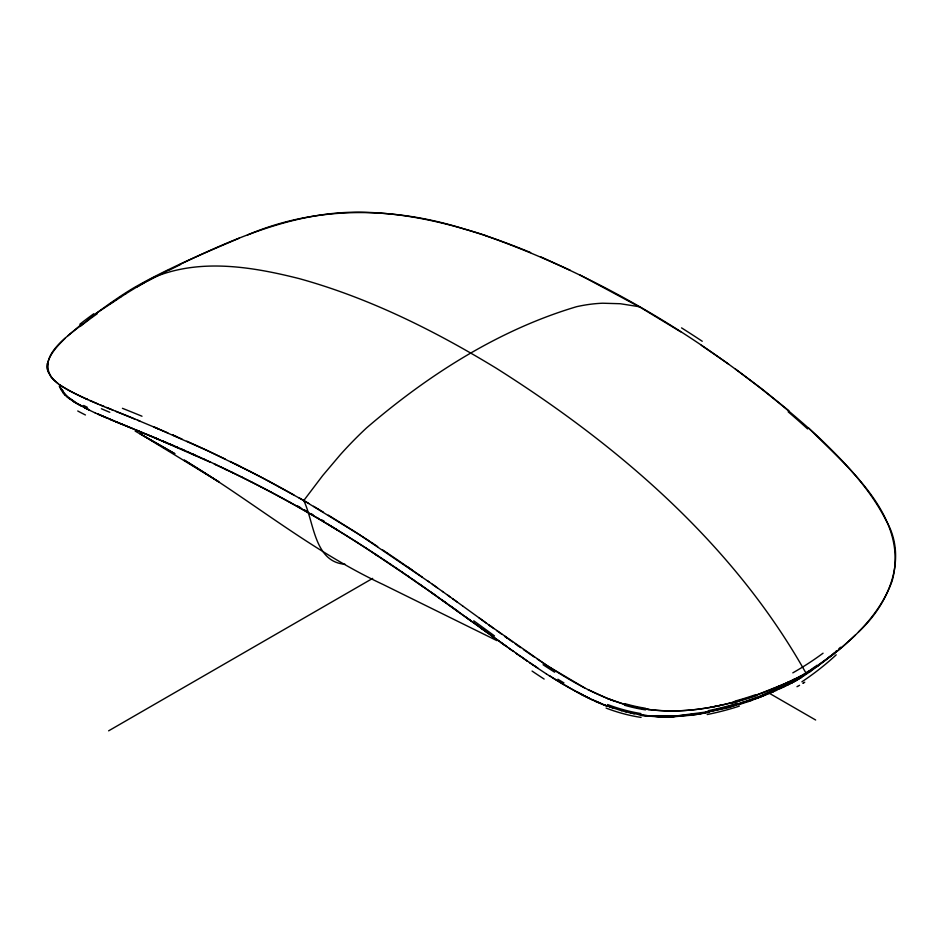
<?xml version="1.0" encoding="UTF-8"?>
<svg xmlns="http://www.w3.org/2000/svg" width="943" height="943" viewBox="0 0 943 943"><rect width="100%" height="100%" fill="white"/><g stroke="black" fill="none" stroke-linecap="round" stroke-linejoin="round"><path stroke-width="1.41" d="M47.492 363.798C49.932 353.389 57.936 345.515 65.232 338.207M858.484 631.94C888.318 604.569 908.262 558.869 886.243 520.807C869.564 487.708 843.29 460.75 816.721 435.43C720.558 348.769 607.905 278.928 485.692 235.691M855.395 635.028L842.382 646.91A437.552 328.659 23.4 0 1 833.718 653.853M838.857 648.76L840.508 647.24M67.755 335.849L81.546 324.251M835.557 651.684L836.417 650.906M834.696 652.426L831.443 655.244M829.404 656.929L830.936 655.644L828.885 657.377M828.885 657.354L817.581 666.23M803.295 683.121L803.318 683.097A2.746 2.063 24.2 0 1 803.035 683.286M823.333 661.821C851.977 640.792 879.784 615.225 892.102 581.018C909.665 517.459 848.052 467.799 808.387 427.792M833.812 653.923L809.707 671.039M816.037 665.899L816.768 665.334M793.558 682.001L813.892 668.339M818.559 665.487L816.603 666.949M814.552 667.007L812.312 668.67M816.603 666.937L808.964 672.406M810.815 669.754L811.569 669.2M824.123 661.267L819.467 664.567M810.815 669.742L803.978 674.493M125.042 294.216C134.601 288.405 144.067 282.393 154.039 277.289C200.305 258.099 252.3 266.763 299.273 278.633C369.161 297.976 434.605 330.639 496.324 368.265C619.327 445.992 734.232 544.96 806.076 673.302L803.283 674.775M95.656 313.724L125.973 293.638M809.872 671.758L810.768 671.133M809.825 670.968C806.124 671.734 807.208 672.925 804.037 674.363M808.964 672.383L803.471 676.096M817.522 665.876L814.705 667.785M804.002 682.673L803.978 682.697A5.623 4.244 24.2 0 1 803.707 682.862L803.507 682.968M109.223 304.4L110.095 303.823M803.589 674.74L802.823 675.259M110.979 303.233L114.539 300.9M796.929 680.245L797.896 679.597M802.045 675.754L801.267 676.261M115.435 300.322L116.331 299.733M802.552 676.673L798.804 679.066M801.621 677.274L800.69 677.864M800.878 676.496L800.1 677.003M119.961 297.41L120.881 296.833M799.322 677.487L798.344 678.111M798.473 678.795L796.587 679.962L799.075 678.866M798.143 678.217L796.764 679.066M804.756 682.213L804.273 682.508M798.179 686.056L798.238 686.009A3.513 2.652 24.2 0 1 798.58 685.832A2.746 2.063 24.2 0 0 798.898 685.679L799.558 685.302M108.622 730.837L372.674 578.389M797.578 686.374L796.988 686.704M141.049 284.692L136.947 286.978M141.568 284.409L143.112 283.548M793.723 680.811L794.973 680.115M143.631 283.265L144.668 282.7M793.369 682.131L794.808 681.294M145.198 282.417L146.236 281.851M800.171 676.414L804.073 674.316M791.872 681.813L789.15 683.251M671.357 716.55L700.908 713.533L732.157 706.307L760.954 696.464L796.859 680.198L794.678 681.4M147.285 281.273L168.809 269.993M802.965 674.917L801.633 675.624M791.931 682.862L793.193 682.166L761.484 696.582L728.196 707.698L697.172 714.346L671.664 716.715M791.931 682.885L789.916 683.899M787.888 683.899L788.737 683.463M800.737 676.084L795.22 678.901M788.313 683.675L758.785 696.571M800.289 676.308L797.318 677.864M789.409 684.17L787.888 684.913M797.578 677.687L792.58 680.186M787.888 684.936L783.798 686.917M179.936 264.441C235.903 237.683 295.194 212.022 358.34 212.163C417.914 212.635 475.944 230.116 530.626 252.559M794.831 679.031L786.191 683.156M782.761 687.4L783.798 686.94M792.073 680.363L780.792 685.502M782.761 687.423L778.376 689.451M787.264 682.673L788.336 682.178M786.191 683.156L756.274 695.132M776.042 690.5L777.209 690.005M776.042 690.524L771.339 692.575M784.034 684.123L781.877 685.09M772.517 692.079L773.696 691.573M780.78 685.561C735.976 704.716 686.08 717.175 637.409 707.604C600.632 699.73 568.146 679.75 537.298 659.063M779.696 686.033L777.504 686.964M771.339 692.598L757.5 698.185M774.215 688.331L775.311 687.883M766.942 693.376L767.838 693.011M239.286 238.166C203.712 253.302 167.276 268.661 133.8 287.815C118.901 296.703 104.873 306.958 90.929 317.237C75.605 331.677 32.003 354.827 53.704 379.97C63.499 388.846 75.817 394.056 87.687 399.49L85.695 398.594M763.335 694.814L764.243 694.461M757.5 698.197L748.2 701.568M758.785 696.571L756.027 697.596M756.027 697.596L746.738 700.908M247.49 234.984C316.011 205.633 393.632 206.706 463.909 228.901M750.569 700.755L751.76 700.331M748.2 701.592L738.475 704.775M745.807 701.215L742.978 702.17M742.978 702.17L741.08 702.794M740.137 703.089L726.487 707.179M726.499 707.167L705.894 712.048M735.281 701.675C706.201 709.584 675.542 713.58 645.542 709.077L649.114 709.572M716.338 709.773L718.389 709.277M720.971 705.211L710.998 707.215M709.101 712.354L692.704 715.089L673.915 716.751M705.906 712.036L677.934 715.725M690.948 714.464L693.105 714.181M655.574 715.678L677.934 715.713M675.754 715.831L671.392 715.996M669.141 716.892L673.915 716.763M662.257 715.996L664.52 716.043M661.55 716.763L649.715 715.914M659.086 716.821L651.578 716.362M345.067 564.268C314.043 562.016 314.184 521.986 303.74 500.521L262.307 477.771L230.163 461.433M657.695 716.633L645.825 715.501M650.929 716.326L647.723 715.996M646.002 715.654L638.046 714.381M642.089 715.148L630.266 712.849M680.693 331.818L639.319 306.723L620.282 303.729L602.648 303.222A283.348 163.669 -60 0 0 576.574 306.699C498.611 329.873 427.757 375.267 366.426 428.028A283.348 163.669 -60 0 0 340.364 454.656L322.73 475.52L303.764 500.544L298.813 497.704M634.25 713.804L625.987 711.824M793.865 679.302L796.646 679.962M621.72 710.68L626.034 711.953M621.743 710.798L609.072 706.578M624.631 704.433L607.681 698.574L587.937 689.592M613.245 708.146L604.923 705.01M614.435 701.12L607.669 698.563M606.915 706.142L603.544 704.81M604.887 705.352L605.559 705.623M603.532 704.822L601.528 703.997M604.864 705.081L592.074 699.506M115.635 411.289L134.719 419.046M129.497 427.297L139.941 431.564M132.126 428.417L117.875 422.511M136.287 430.114L145.057 433.709M106.465 407.459L112.96 410.122M140.059 421.215C113.054 409.462 84.481 400.575 59.48 384.697M108.634 408.354L110.791 409.238M137.737 420.26L163.222 430.916M140.483 431.835L142.77 432.766M128 426.719L121.164 423.914M144.515 433.438L149.654 435.607M157.587 439.096L95.196 412.94M140.884 432.177L142.428 432.813M146.813 434.381L158.943 439.462M121.246 424.102L97.577 413.824M601.528 704.008L598.899 702.889M102.186 405.679L104.331 406.574M151.434 436.291L158.424 439.202M100.052 404.795L102.186 405.69M115.411 421.674L117.345 422.464M155.465 438.212L166.227 442.526M158.636 439.544L159.308 439.827M159.438 439.874L210.584 462.341M113.478 420.861L109.671 419.27M153.945 426.99L158.565 428.947M154.239 427.132L207.79 450.789L249.683 471.205M97.954 403.91L91.719 401.246M162.055 440.723L173.559 445.65M163.269 441.489L170.424 444.53M107.797 418.456L98.272 414.331M163.21 430.904L167.901 432.92M169.375 443.823L177.249 447.241M600.726 703.419L594.29 700.614M174.019 446.074L177.626 447.63M598.239 702.618L596.2 701.71M89.679 400.362L91.73 401.258M176.742 446.982L184.663 450.471M177.319 436.998L172.593 434.947L182.07 439.096M180.455 448.597L188.4 452.11M540.587 256.767L570.291 270.287M187.893 451.862L193.881 454.55M596.2 701.733L585.19 696.182M192.172 454.007L195.838 455.646M186.82 441.194L201.201 447.713M193.386 454.302L199.386 457.025M198.902 456.777L204.914 459.536M95.196 412.928L84.528 407.836M204.431 459.288L210.466 462.082M201.189 447.701L225.318 459.088M209.983 461.834L216.03 464.663M214.285 464.074L227.051 470.097M215.558 464.428L221.605 467.292M591.839 699.741L583.245 695.521M221.133 467.056L227.204 469.956M225.236 469.237C276.523 493.613 325.972 521.785 373.369 553.058M226.733 469.72L232.803 472.667M589.634 698.445L580.664 693.859M232.343 472.419L242.245 477.299M88.878 409.769C77.915 403.828 64.23 398.465 59.244 386.041M89.502 410.052L76.748 403.239L65.043 394.976M235.043 463.838L239.911 466.266M580.181 275.085L639.271 306.84M241.785 477.064L251.722 482.05M251.262 481.814L261.223 486.906M496.914 640.627L382.893 584.389C311.756 551.266 251.227 500.273 184.227 460.101L218.882 481.885L140.047 433.745L174.938 453.76L135.167 431.104M249.659 471.182L269.285 481.449M583.245 695.533L562.617 684.029M582.762 695.038L578.424 692.681M260.775 486.671L270.735 491.881M584.766 687.977L547.659 665.994L488.698 624.808L491.327 626.694M270.299 491.657L280.283 496.973M269.274 481.425L279.116 486.753M574.7 690.665L578.248 692.681M279.847 496.749L289.831 502.195M279.104 486.729L293.898 494.934M80.874 405.891L74.438 402.178M289.407 501.959L299.402 507.523M574.511 690.653L567.144 686.492M297.481 505.884L300.817 507.794M298.978 507.299L318.522 518.556M304.153 509.691L307.501 511.625M768.462 692.763L815.66 720.016M310.848 513.534L313.088 514.843M322.058 520.029L324.309 521.338M308.667 503.409L303.74 500.521L359 534.41L428.794 581.737M563.513 684.359L567.356 686.516M313.559 506.285L318.498 509.232M318.109 518.344L337.618 530.084M559.918 682.202L563.725 684.394M318.475 509.208L323.414 512.179M562.617 684.04L552.115 677.569M327.657 524.049L347.189 536.025M556.346 680.021L560.142 682.249M328.317 515.149L352.977 530.532M552.798 677.817L556.57 680.068M346.776 535.813L356.76 542.072M549.298 675.589L553.046 677.876M550.665 676.661L546.339 673.868M352.953 530.52L362.843 536.885M73.248 401.423L74.438 402.166M356.36 541.86L366.344 548.225M546.339 673.88L538.052 668.422M362.831 536.862L367.794 540.091M365.955 548.024L375.939 554.484M367.77 540.08L372.733 543.333M373.369 553.058L403.887 573.533M375.338 554.354L377.318 555.651M372.721 543.321L377.683 546.61M375.55 554.284L385.546 560.849M385.168 560.661L391.274 564.68M535.105 666.288L537.71 667.939M538.052 668.434L529.4 662.587M382.61 549.887L387.561 553.223M701.297 345.268L728.609 364.128M532.783 664.721L535.376 666.383M387.549 553.199L397.474 559.942M390.885 564.492L396.991 568.558M530.461 663.153L533.054 664.815M534.516 657.188L523.424 649.55M396.614 568.358L402.72 572.46M527.007 660.784L530.732 663.247M397.451 559.918L422.393 577.21M402.355 572.271L408.46 576.397M403.887 573.533L423.042 586.817M527.278 660.878L520.135 656.045M527.267 661.126L523 658.179M408.095 576.208L414.213 580.369M407.4 566.755L412.386 570.209M523.848 658.52L516.729 653.664M413.836 580.181L425.729 588.408M520.56 656.493L515.68 653.075M517.955 645.719L520.689 647.652M419.6 584.188L457.838 611.559M425.364 588.232L435.301 595.151M513.346 651.271L517.023 653.77M515.243 643.81L517.966 645.731M431.14 592.298L439.096 597.85M509.963 648.89L513.64 651.389M513.251 651.377L508.43 647.947M427.391 580.723L442.998 591.839M432.401 584.271L437.446 587.854M512.556 641.912L504.576 636.219L507.204 638.105M438.743 597.685L446.723 603.284M510.269 649.008L503.633 644.529M442.55 600.396L458.204 611.512M506.91 646.615L498.328 640.58M500.662 642.407L506.603 646.497M442.456 591.426L450.129 596.954M503.256 644.104L457.838 611.547M447.501 595.033L457.296 602.106M496.607 630.513L501.924 634.321M450.2 605.854L486.423 631.916M498.635 640.71L490.973 635.287M462.648 605.948L452.534 598.652M493.731 637.185L481.06 628.132M462.636 605.936L493.873 628.592M465.488 616.852L470.663 620.6M479.068 617.854L486.447 623.217M735.387 369.008L762.368 389.259L788.867 410.724M70.324 399.384L66.835 396.638M58.101 383.707L51.205 377.294L47.94 371.483A117.073 41.315 -12 0 1 47.94 363.727M67.165 396.449L61.236 389.341M65.043 394.952L62.686 392.3M48.117 371.448A117.062 41.421 -10.8 0 1 47.115 363.857M79.801 324.274A373.463 122.955 -15.5 0 1 93.864 313.701M169.339 270.111A437.552 140.236 -16.2 0 1 180.443 264.57M756.581 695.557A369.408 276.028 23 0 1 730.908 703.419M645.566 709.867A117.062 82.854 19.9 0 1 624.466 705.211M739.371 706.118A314.726 234.347 22.5 0 1 707.191 714.535M669.2 717.104A152.613 110.496 20.3 0 1 659.133 717.034M647.747 716.303A118.712 84.681 19.8 0 1 641.016 715.454M641.075 717.411A118.688 83.833 19.6 0 1 606.101 708.075M87.393 407.341A289.454 83.998 0.8 0 1 83.656 405.466M73.766 401.27A199.975 67.224 -4.9 0 1 70.808 399.278M63.358 391.345A118.688 42.105 -9.1 0 1 60.057 386.536M645.507 708.264A117.073 81.275 19.6 0 1 624.82 703.631M755.909 694.626A373.487 278.008 22.6 0 1 734.939 701.12M80.143 326.49A369.432 120.138 -15.8 0 1 97.223 313.76M563.961 682.921A289.454 155.371 22 0 1 557.891 679.243M583.493 695.203A199.975 124.122 19.9 0 1 577.199 691.891M640.969 713.58A118.677 79.978 19.2 0 1 607.587 704.539M647.688 715.713A118.712 84.127 19.6 0 1 641.004 714.853M669.082 716.692A152.613 110.107 20.2 0 1 659.051 716.597M737.438 703.278A318.84 234.501 21.4 0 1 708.193 710.68M463.909 228.901A965.184 739.748 -73.7 0 1 485.739 235.55M681.553 327.881A1296.908 903.583 72.2 0 1 702.252 341.272M788.159 411.808A965.16 812.159 -77.5 0 1 807.609 428.924M473.751 620.8A965.573 82.159 38.2 0 1 494.486 635.9M122.437 408.319A965.561 164.624 32.4 0 1 142.004 416.228M554.684 672.218A398.441 190.651 23.3 0 1 543.097 664.744M671.616 716.586A158.895 118.111 21.7 0 1 661.514 716.633M671.404 716.704A158.577 118.158 21.8 0 1 661.326 716.763M544.135 679.054A397.474 201.719 22.5 0 1 532.064 671.062M109.789 412.303A399.03 102.61 4.3 0 1 101.408 408.743M85.424 414.967A400.068 109.859 2.7 0 1 77.739 410.983M823.062 653.193A422.747 317.543 23.2 0 1 792.815 672.854M836.205 654.843A423.56 325.771 30.1 0 1 801.88 681.801"/></g></svg>
